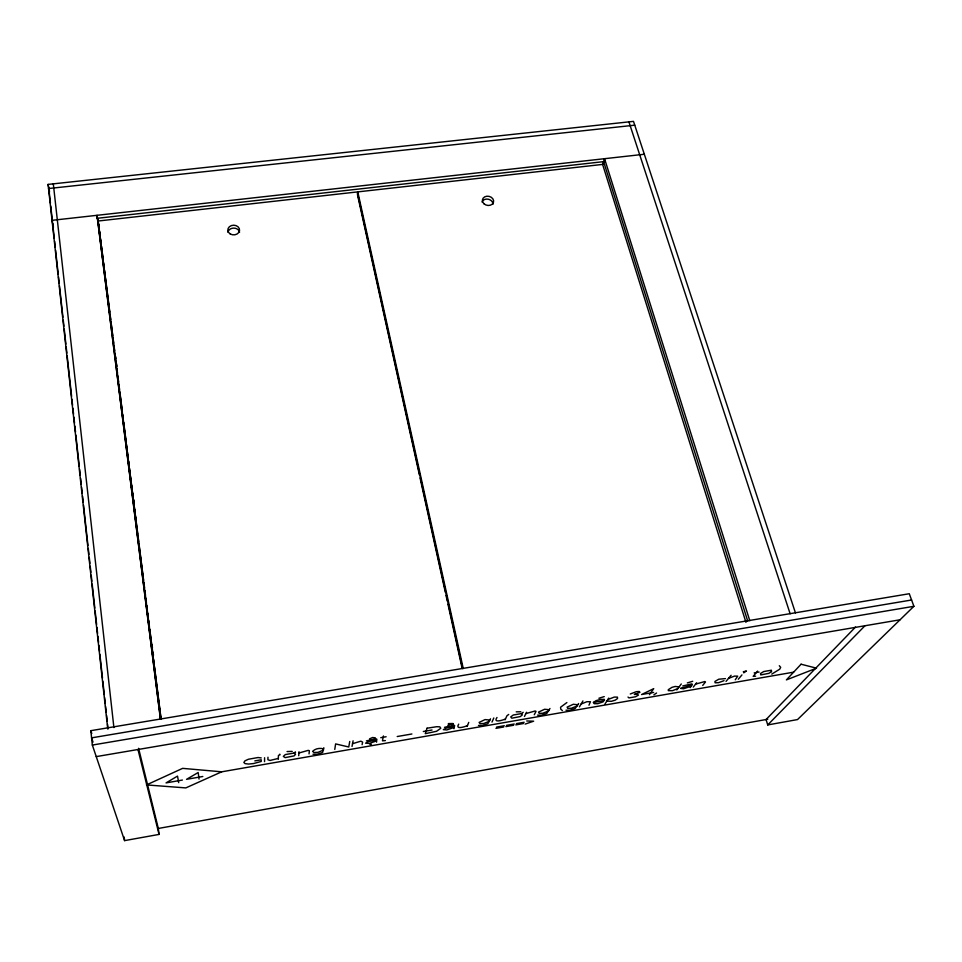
<?xml version="1.0" encoding="UTF-8"?>
<svg xmlns="http://www.w3.org/2000/svg" width="962" height="962" viewBox="0 0 962 962"><rect width="100%" height="100%" fill="white"/><g stroke="black" fill="none" stroke-linecap="round" stroke-linejoin="round"><path stroke-width="1.44" d="M130.772 480.519L130.471 478.15L130.736 480.134M264.55 761.639L264.586 757.743M267.965 757.226L267.917 759.739L270.033 760.461L278.331 758.417M278.307 759.258L278.451 755.41L280.062 754.761L279.798 754.16M298.713 755.699L299.026 751.743M745.959 622.366L602.609 164.418L357.78 191.883L357.503 194.817L419.42 475.024M309.042 753.907L309.355 750.721L308.189 750.372L298.929 753.018M323.821 747.727L322.643 752.452L317.328 754.232L312.987 754.244M334.776 749.434L335.606 743.903L348.749 746.993L349.747 741.449M352.032 746.428L353.078 740.8M362.109 744.672L362.626 742.123L360.858 741.173L352.537 743.698M383.441 735.966L382.467 740.824L385.365 740.584M602.717 164.442L604.545 158.694L749.807 620.767M458.706 724.133C454.798 730.194 465.259 726.599 467.496 725.54M467.147 726.406L468.759 722.39M490.5 718.806L487.83 723.701L482.407 725.48L478.487 725.432M491.991 722.077L493.819 717.977M496.993 717.484C492.604 723.496 503.246 720.069 505.471 718.939M505.062 719.804L506.95 715.764L508.706 714.453M524.458 716.437L526.551 712.265M534.271 714.73L536.014 711.375L535.161 710.978L525.877 713.6M549.975 708.477L546.789 713.431L541.341 715.211L537.554 715.151M578.595 703.511L575.156 708.501L569.696 710.281L565.981 710.209M579.413 706.878L582.936 700.949M588.972 705.206L590.427 701.707L586.892 701.719L581.12 704.004M604.978 704.016L608.778 698.075M649.422 694.696L653.727 688.636L641.558 694.54L653.643 692.436M656.565 693.025L653.907 694.817M676.791 689.934L681.276 683.97M693.277 687.072L696.644 682.743M702.729 685.425L705.483 681.95L704.857 681.529L695.562 684.138M726.033 681.373L731.096 675.276M735.281 679.761L737.71 676.142L734.463 676.106L728.487 678.414M738.287 679.232L741.955 674.915M743.722 672.835L746.452 670.983L743.277 671.777M757.587 671.091L753.186 676.346L755.651 676.178M855.495 627.056L766.065 719.54L767.736 724.927L797.534 719.564L913.9 606.3L909.282 593.734L90.837 730.675L92.34 745.057L124.591 840.62L159.043 834.415L158.321 828.462L138.588 748.316M767.736 724.927L864.958 625.757M593.446 702.452L596.019 700.661L600.324 699.434L604.364 699.35L604.437 700.54L593.446 702.452L594.167 703.703L597.847 703.667L603.258 701.803M323.521 750.071L317.977 752.356L313.925 752.488L312.59 751.346C315.344 748.496 319.973 747.751 323.665 748.917M566.883 702.549L560.557 707.238L560.774 709.198L562.337 710.545M366.414 740.884L375.625 738.744L376.731 739.093L376.563 742.159M444.492 727.332L453.631 725.216L454.629 725.576L453.968 728.691M724.037 680.663L718.542 682.671L715.115 682.792L714.946 681.457L718.746 679.22L725.42 678.607M677.765 688.636L672.486 690.68L668.325 690.656L668.253 689.718L671.993 687.325L675.276 686.459L679.064 686.904M607.816 699.578L614.285 697.077L617.436 697.137L617.58 698.46L615.343 700.096L611.387 701.31L606.866 701.07M630.302 693.987L636.255 691.69L639.309 691.486L639.91 692.327L634.367 694.456L637.253 694.263L638.479 695.069L635.521 696.765L628.956 697.907L628.018 697.053M771.777 674.097L779.725 669.191L780.675 667.351L779.304 665.728M489.417 721.235L483.633 723.532L479.93 723.616L479.112 722.414L485.064 719.588L489.947 720.045M548.641 710.942L542.772 713.251L539.177 713.323L538.54 712.084L544.636 709.259L549.302 709.74M577.128 706L571.212 708.309L567.688 708.357L567.135 707.118L573.304 704.28L577.849 704.773M682.743 685.966L691.654 683.898L692.339 684.307L690.247 687.589M221.717 771.813L185.822 787.902L146.477 784.92L182.624 768.361L221.717 771.813L793.638 672.161M369.552 738.852L372.571 737.517L375.336 737.842M376.298 740.993L369.312 743.422L365.572 743.169L368.35 741.654L376.551 739.886M447.811 725.276L450.901 723.941L453.499 724.29M453.908 727.5L446.849 729.93L443.326 729.653L446.212 728.126L454.329 726.37M690.776 686.327L683.489 688.768L680.591 688.395L691.69 685.148M293.879 753.09L295.538 754.292L294.095 755.904L285.149 757.623L283.321 756.409L285.305 754.581L293.879 753.09L295.502 752.452L295.25 751.839M521.44 713.6L522.342 714.886L520.346 716.558L511.76 718.205L510.738 716.906L513.299 715.006L521.44 713.6L523.22 712.301M525.108 724.109L533.645 721.187L526.707 720.983M598.893 698.244L604.244 696.608M687.325 682.924L692.712 681.276M157.888 828.535L767.772 719.227M496.524 727.092L504.316 725.733M506.481 725.36L514.249 724.001M516.402 723.616L524.158 722.27M495.947 728.342L503.727 726.983M505.88 726.611L513.636 725.252M515.776 724.879L523.52 723.532M380.76 737.698L386.135 736.76M754.184 672.895L759.114 672.041M423.316 731.517L432.034 730.002M254.834 760.894L261.219 759.788L261.207 761.459L253.559 763.551L248.545 764.068L245.094 763.624L243.867 762.469L245.009 760.81L248.424 759.246L258.081 757.527L261.219 757.924M397.21 736.531L411.892 733.982M369.949 744.516L371.392 744.263M182.395 780.05L166.053 782.9L177.525 776.093L178.691 782.623M202.814 776.49L186.556 779.328L198.172 772.51L199.038 779.064M96.236 756.613L900.047 619.781M911.591 599.999L91.594 737.854L93.013 742.123M92.34 745.057L913.9 606.3M644.324 154.257L52.032 220.334L53.451 227.285M96.741 218.362L605.266 161.46M107.732 728.823L48.1 184.403L633.501 121.38L795.442 612.878M634.752 125.18L48.557 188.54L49.411 192.797M287.073 751.55L292.232 751.394M448.328 723.604L453.066 723.508M516.233 711.844L520.803 711.772M134.211 507.804L134.716 511.471M90.837 730.675L91.775 733.525M628.92 121.873L790.139 613.768M603.607 161.64L747.727 621.091M128.944 465.283L128.571 462.638M128.583 462.349L128.848 465.031M137.975 749.506L159.043 834.415M357.78 191.883L463.251 668.506M462.602 668.614L357.215 191.943L98.208 221.007L160.955 718.818M420.069 477.958L445.358 592.388M446.007 595.322L447.306 601.19M447.955 604.124L461.892 667.207M48.1 184.403L49.531 191.51M151.948 644.961L152.441 647.691M151.9 646.368L152.429 649.314M152.97 652.272L153.511 655.218M135.69 518.35L135.065 514.694L135.69 519.131M131.602 486.784L131.349 485.341L131.698 487.758M132.696 493.073L133.177 495.863M132.311 492.905L132.6 494.733M133.562 499.434L134.271 503.595M133.55 502.621L133.694 503.451M134.151 507.419L134.331 508.441M115.416 356.132L115.897 359.079M116.474 363.6L116.955 366.534M97.944 221.188L97.006 215.32L160.45 719.311M98.401 224.086L98.87 226.996M99.795 232.816L100.252 235.714M129.798 472.595L129.666 471.837L129.774 472.775M134.656 510.978L134.488 510.016M133.129 499.398L133.658 503.102M128.511 461.676L128.752 464.538M130.375 477.681L130.507 478.667M98.677 223.942L99.242 228.415M99.615 231.397L100.18 235.858M100.553 238.841L101.118 243.314M101.491 246.296L103.187 259.716M103.559 262.698L104.124 267.171M104.497 270.154L105.062 274.627M105.435 277.609L106.938 289.526M107.323 292.508L107.888 296.981M108.261 299.964L108.826 304.437M109.199 307.419L109.764 311.892M110.137 314.875L110.702 319.348M111.075 322.318L112.77 335.738M113.143 338.72L113.708 343.193M114.081 346.176L114.646 350.649M115.019 353.631L115.584 358.104M115.969 361.087L116.522 365.548M116.907 368.53L117.472 373.003M117.845 375.986L118.591 381.95M118.975 384.932L119.528 389.406M119.913 392.388L122.354 411.76M122.727 414.742L123.292 419.216M123.665 422.198L126.106 441.582M126.491 444.564L127.056 449.026M127.429 452.008L128.174 457.972M128.559 460.954L129.124 465.428M129.497 468.41L130.062 472.883M130.435 475.865L131 480.339M131.373 483.321L131.938 487.782M132.311 490.764L132.876 495.238M133.249 498.22L134.007 504.184M134.379 507.166L134.945 511.64M135.317 514.622L137.758 533.994M138.143 536.976L138.708 541.45M139.081 544.432L143.591 580.206M143.963 583.188L144.528 587.662M144.901 590.644L145.466 595.117M145.839 598.099L146.404 602.573M146.789 605.555L147.342 610.028M147.727 612.998L148.292 617.472M148.665 620.454L149.411 626.418M149.795 629.401L153.174 656.228M153.547 659.211L154.112 663.684M154.485 666.666L159.932 709.896M160.317 712.878L160.882 717.351M99.218 230.627L99.964 236.58M100.337 239.562L100.902 244.023M101.275 247.006L101.84 251.467M102.212 254.449L102.778 258.91M103.15 261.892L103.716 266.354M104.088 269.336L104.846 275.288M105.219 278.271L107.467 296.14M107.84 299.11L108.598 305.062M108.971 308.044L109.536 312.518M109.909 315.488L110.474 319.961M110.846 322.931L111.412 327.405M111.784 330.375L112.35 334.848M112.722 337.818L113.288 342.292M113.66 345.262L114.406 351.226M114.779 354.196L115.344 358.67M115.717 361.64L116.282 366.113M116.655 369.083L117.22 373.557M117.592 376.527L118.158 381M118.53 383.97L119.096 388.444M119.468 391.414L123.966 427.152M124.351 430.134L124.904 434.596M125.288 437.578L125.842 442.039M126.226 445.021L126.78 449.482M127.164 452.465L127.718 456.926M128.102 459.908L129.786 473.304M130.159 476.286L130.724 480.747M131.097 483.73L131.662 488.191M132.034 491.173L132.6 495.634M132.972 498.617L133.538 503.078M133.91 506.06L139.346 549.23M139.718 552.212L143.097 579.004M143.47 581.986L144.228 587.938M144.601 590.921L145.166 595.382M145.539 598.364L146.104 602.825M146.477 605.807L147.042 610.269M147.414 613.251L147.98 617.724M148.352 620.694L148.918 625.168M149.29 628.138L153.788 663.876M154.16 666.846L154.726 671.32M155.098 674.29L159.608 710.028M159.981 712.998L160.534 717.472M97.487 218.278L160.57 719.36M53.307 183.838L113.901 727.573M124.194 837.024L124.591 840.62M48.701 187.422L50.433 203.21M50.758 206.072L52.477 221.861M52.633 223.292L54.269 238.203M54.606 241.185L55.255 247.15M55.58 250.132L58.201 274.002M58.526 276.984L59.175 282.948M59.5 285.93L62.939 317.244M63.264 320.226L63.925 326.19M64.25 329.172L65.885 344.083M66.21 347.078L66.859 353.042M67.184 356.024L71.609 396.284M71.934 399.266L72.583 405.23M72.908 408.213L73.569 414.177M73.894 417.159L74.543 423.124M74.868 426.106L75.529 432.07M75.854 435.064L79.281 466.378M79.618 469.36L80.267 475.324M80.592 478.306L81.253 484.271M81.578 487.253L82.227 493.217M82.552 496.2L83.213 502.164M83.538 505.146L87.951 545.418M88.276 548.4L88.937 554.365M89.262 557.347L89.911 563.311M90.236 566.293L90.897 572.258M91.222 575.24L91.871 581.204M92.196 584.187L94.817 608.044M95.142 611.026L96.621 624.458M96.946 627.44L97.595 633.405M97.92 636.387L98.581 642.351M98.906 645.334L99.555 651.298M99.88 654.28L102.501 678.138M102.826 681.12L104.305 694.54M104.63 697.522L105.279 703.499M105.604 706.481L106.265 712.445M106.59 715.427L107.239 721.392M107.564 724.374L108.057 728.847M133.345 500.673L133.405 501.659M227.958 232.323A5.856 4.834 0.6 0 1 233.694 228.102A5.856 4.834 0.6 0 1 239.562 232.251M482.01 201.96A5.652 4.594 11.9 0 1 488.335 199.23A5.652 4.594 11.9 0 1 492.977 204.293M427.068 728.198L425.276 733.681L436.58 731.264L440.776 728.27L439.899 726.839L436.736 726.707L427.068 728.198M801.069 664.213L786.399 679.893L816.51 668.169L801.069 664.213M771.488 671.608L768.927 673.34L760.738 674.915L760.533 673.508L763.708 671.548L771.392 670.213L771.488 671.608M230.183 233.91A5.868 4.834 0.6 0 0 239.526 230.627A5.868 4.834 0.6 0 0 231.373 225.589A5.868 4.834 0.6 0 0 230.183 233.91M483.874 203.691A5.676 4.606 11.9 0 0 493.386 202.585A5.676 4.606 11.9 0 0 486.76 196.224A5.676 4.606 11.9 0 0 483.874 203.691"/></g></svg>
